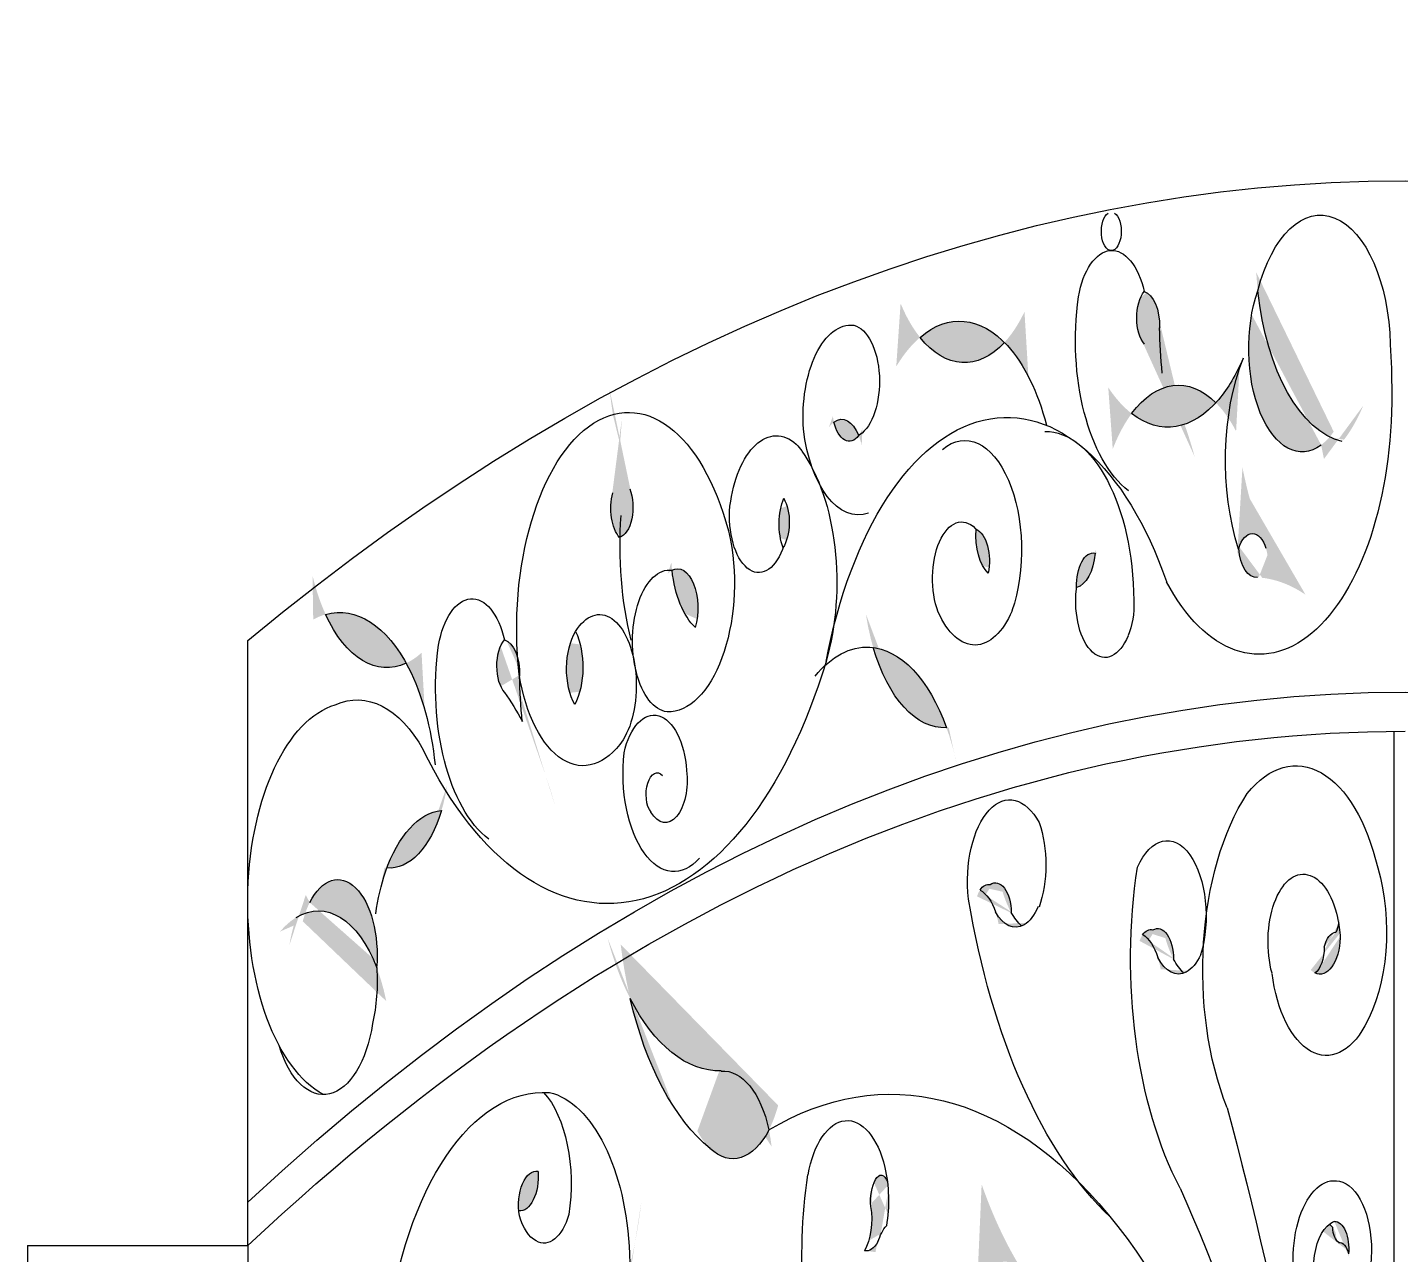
# Model space of a CAD drawing. Extents: x 12262 to 40734, y 30451 to 49613.
# Drawn here: x 37841 to 38876, y 34187 to 35112 of the extents above; entities that cross this region are included whole.
import ezdxf

# ---------------------------------------------------------------- set-up
doc = ezdxf.new("R2010")
doc.units = 0
doc.header["$LTSCALE"] = 0.85
doc.header["$MEASUREMENT"] = 0
doc.layers.get('0').update_dxf_attribs({"linetype": 'CONTINUOUS'})

# ---------------------------------------------------------------- blocks, each defined once
blk = doc.blocks.new('A$C0F9C46A4')
h = blk.add_hatch(color=256)
edge = h.paths.add_edge_path()
edge.add_ellipse((956.3, 3068.4), major_axis=(0, 127.1), ratio=0.517647, start_angle=199.1944, end_angle=212.6585, ccw=False)
edge.add_line((977.9, 2948.4), (973.4, 2970.7))
edge.add_ellipse((1001.1, 3104.6), major_axis=(0, 144.3), ratio=0.517647, start_angle=158.1638, end_angle=172.785)
edge = h.paths.add_edge_path()
edge.add_line((973.4, 2970.7), (975.8, 2958.9))
edge.add_ellipse((961.4, 3031.6), major_axis=(0, 77.8), ratio=0.517647, start_angle=56.003, end_angle=200.8376, ccw=False)
edge.add_ellipse((1001.1, 3104.6), major_axis=(0, 144.3), ratio=0.517647, start_angle=101.7812, end_angle=158.1638)
h = blk.add_hatch(color=256)
edge = h.paths.add_edge_path()
edge.add_ellipse((703, 2910.9), major_axis=(0, 141.4), ratio=0.517647, start_angle=332.4363, end_angle=383.9834, ccw=False)
edge.add_ellipse((706.7, 3140.2), major_axis=(0, 119.2), ratio=0.517647, start_angle=147.162, end_angle=209.2576, ccw=False)
h = blk.add_hatch(color=256)
edge = h.paths.add_edge_path()
edge.add_ellipse((973.8, 3057.2), major_axis=(0, 231.9), ratio=0.517647, start_angle=92.4443, end_angle=100.9872, ccw=False)
edge.add_ellipse((840.5, 3049), major_axis=(0, 25.8), ratio=0.517647, start_angle=266.2634, end_angle=352.1337)
edge.add_ellipse((848.6, 3054.9), major_axis=(0, 23.1), ratio=0.517647, start_angle=31.5734, end_angle=149.6082)
edge.add_ellipse((763.9, 2830.3), major_axis=(0, 254.9), ratio=0.517647, start_angle=315.7985, end_angle=323.4308, ccw=False)
h = blk.add_hatch(color=256)
edge = h.paths.add_edge_path()
edge.add_ellipse((860.2, 3113.8), major_axis=(0, 141.4), ratio=0.517647, start_angle=158.0244, end_angle=209.5716, ccw=False)
edge.add_ellipse((868.1, 2884.8), major_axis=(0, 119.2), ratio=0.517647, start_angle=332.7502, end_angle=394.8458, ccw=False)
h = blk.add_hatch(color=256)
edge = h.paths.add_edge_path()
edge.add_ellipse((329, 3004.1), major_axis=(0, 231.9), ratio=0.517647, start_angle=249.5048, end_angle=258.0477, ccw=False)
edge.add_ellipse((453.4, 2911.3), major_axis=(0, 25.8), ratio=0.517647, start_angle=63.3239, end_angle=149.1942)
edge.add_ellipse((444.7, 2912), major_axis=(0, 23.1), ratio=0.517647, start_angle=188.6339, end_angle=306.6687)
edge.add_ellipse((568, 3055.1), major_axis=(0, 254.9), ratio=0.517647, start_angle=112.859, end_angle=120.4913, ccw=False)
h = blk.add_hatch(color=256)
edge = h.paths.add_edge_path()
edge.add_ellipse((619.8, 2986.2), major_axis=(0, 24.4), ratio=0.517647, start_angle=114.2308, end_angle=214.278, ccw=False)
edge.add_ellipse((614.1, 2946.9), major_axis=(0, 31.4), ratio=0.517647, start_angle=307.7316, end_angle=380.7773, ccw=False)
h = blk.add_hatch(color=256)
edge = h.paths.add_edge_path()
edge.add_ellipse((924.1, 2627.3), major_axis=(0, 231.9), ratio=0.517647, start_angle=-10.3369, end_angle=-1.7941)
edge.add_ellipse((926.8, 2884.8), major_axis=(0, 25.8), ratio=0.517647, start_angle=98.5165, end_angle=184.3868, ccw=False)
edge.add_ellipse((923.9, 2869.1), major_axis=(0, 23.1), ratio=0.517647, start_angle=301.0421, end_angle=419.0769, ccw=False)
edge.add_ellipse((1039.2, 3035.2), major_axis=(0, 254.9), ratio=0.517647, start_angle=127.2194, end_angle=134.8517)
h = blk.add_hatch(color=256)
edge = h.paths.add_edge_path()
edge.add_ellipse((562, 2900.5), major_axis=(0, 24.4), ratio=0.517647, start_angle=218.4123, end_angle=318.4595, ccw=False)
edge.add_ellipse((583.2, 2899.4), major_axis=(0, 31.4), ratio=0.517647, start_angle=51.913, end_angle=124.9588, ccw=False)
h = blk.add_hatch(color=256)
edge = h.paths.add_edge_path()
edge.add_ellipse((712.9, 2871.5), major_axis=(0, 24.4), ratio=0.517647, start_angle=247.9346, end_angle=347.9818, ccw=False)
edge.add_ellipse((731.6, 2890.7), major_axis=(0, 31.4), ratio=0.517647, start_angle=81.4353, end_angle=154.481, ccw=False)
h = blk.add_hatch(color=256)
edge = h.paths.add_edge_path()
edge.add_ellipse((803.9, 2853.1), major_axis=(0, 24.4), ratio=0.517647, start_angle=-6.4276, end_angle=93.6197, ccw=False)
edge.add_ellipse((789.3, 2882.7), major_axis=(0, 31.4), ratio=0.517647, start_angle=187.0732, end_angle=260.1189, ccw=False)
h = blk.add_hatch(color=256)
edge = h.paths.add_edge_path()
edge.add_ellipse((517.5, 2877.2), major_axis=(0, 61.8), ratio=0.517647, start_angle=101.917, end_angle=154.4327, ccw=False)
edge.add_ellipse((490.4, 2836.1), major_axis=(0, 29.5), ratio=0.517647, start_angle=240.1716, end_angle=376.1781, ccw=False)
h = blk.add_hatch(color=256)
edge = h.paths.add_edge_path()
edge.add_ellipse((235.5, 2691.3), major_axis=(0, 141.4), ratio=0.517647, start_angle=316.7954, end_angle=368.3426, ccw=False)
edge.add_ellipse((271.1, 2910.2), major_axis=(0, 119.2), ratio=0.517647, start_angle=131.5212, end_angle=193.6168, ccw=False)
h = blk.add_hatch(color=256)
edge = h.paths.add_edge_path()
edge.add_ellipse((633.1, 2665.1), major_axis=(0, 141.4), ratio=0.517647, start_angle=304.7437, end_angle=356.2908, ccw=False)
edge.add_ellipse((691.6, 2864.9), major_axis=(0, 119.2), ratio=0.517647, start_angle=119.4695, end_angle=181.565, ccw=False)
h = blk.add_hatch(color=256)
edge = h.paths.add_edge_path()
edge.add_ellipse((366, 2792.3), major_axis=(0, 23.1), ratio=0.517647, start_angle=31.5734, end_angle=149.6082, ccw=False)
edge.add_ellipse((357.9, 2786.4), major_axis=(0, 25.8), ratio=0.517647, start_angle=266.2634, end_angle=352.1337, ccw=False)
edge.add_ellipse((491.1, 2794.6), major_axis=(0, 231.9), ratio=0.517647, start_angle=92.4443, end_angle=100.9872)
edge.add_ellipse((281.3, 2567.7), major_axis=(0, 254.9), ratio=0.517647, start_angle=-44.2015, end_angle=-36.5692)
h = blk.add_hatch(color=256)
edge = h.paths.add_edge_path()
edge.add_ellipse((425.4, 2790.2), major_axis=(0, 36.3), ratio=0.517647, start_angle=39.4464, end_angle=138.0361, ccw=False)
edge.add_ellipse((398.6, 2791.3), major_axis=(0, 39.3), ratio=0.517647, start_angle=224.2602, end_angle=313.2223, ccw=False)
h = blk.add_hatch(color=256)
edge = h.paths.add_edge_path()
edge.add_ellipse((314.9, 2579.4), major_axis=(0, 104), ratio=0.517647, start_angle=362.8236, end_angle=414.3708, ccw=False)
edge.add_ellipse((273.1, 2727.6), major_axis=(0, 87.7), ratio=0.517647, start_angle=177.5494, end_angle=239.645, ccw=False)
h = blk.add_hatch(color=256)
edge = h.paths.add_edge_path()
edge.add_ellipse((243.5, 2552.4), major_axis=(0, 93.5), ratio=0.517647, start_angle=403.9936, end_angle=417.4577, ccw=False)
edge.add_line((209.9, 2619.6), (216.4, 2607.5))
edge.add_ellipse((219.3, 2501.5), major_axis=(0, 106.2), ratio=0.517647, start_angle=2.963, end_angle=17.5842)
edge = h.paths.add_edge_path()
edge.add_line((216.4, 2607.5), (213, 2613.9))
edge.add_ellipse((234.1, 2573.9), major_axis=(0, 57.3), ratio=0.517647, start_angle=260.8023, end_angle=405.6368, ccw=False)
edge.add_ellipse((219.3, 2501.5), major_axis=(0, 106.2), ratio=0.517647, start_angle=-53.4196, end_angle=2.963)
h = blk.add_hatch(color=256)
edge = h.paths.add_edge_path()
edge.add_ellipse((724.9, 2607.3), major_axis=(0, 20.3), ratio=0.517647, start_angle=353.1263, end_angle=397.7506, ccw=False)
edge.add_ellipse((730.1, 2605.7), major_axis=(0, 23.1), ratio=0.517647, start_angle=271.7919, end_angle=379.3711, ccw=False)
edge.add_ellipse((764.3, 2654.1), major_axis=(0, 64.2), ratio=0.517647, start_angle=138.0295, end_angle=154.2704)
edge.add_ellipse((745.2, 2638.2), major_axis=(0, 42.9), ratio=0.517647, start_angle=137.0486, end_angle=192.0343, ccw=False)
edge.add_ellipse((712.8, 2584.7), major_axis=(0, 40.2), ratio=0.517647, start_angle=-56.5875, end_angle=-15.8735)
h = blk.add_hatch(color=256)
edge = h.paths.add_edge_path()
edge.add_ellipse((987.1, 2572.6), major_axis=(0, 18.9), ratio=0.517647, start_angle=360.998, end_angle=426.1867, ccw=False)
edge.add_ellipse((976.2, 2607.4), major_axis=(0, 26.2), ratio=0.517647, start_angle=232.4821, end_angle=250.1071)
edge.add_ellipse((962.6, 2581.7), major_axis=(0, 53.5), ratio=0.517647, start_angle=276.1187, end_angle=288.3586, ccw=False)
edge.add_ellipse((974.9, 2589.3), major_axis=(0, 29.5), ratio=0.517647, start_angle=165.1261, end_angle=266.3483, ccw=False)
edge.add_ellipse((967.4, 2580.2), major_axis=(0, 20.7), ratio=0.517647, start_angle=199.3387, end_angle=270)
h = blk.add_hatch(color=256)
edge = h.paths.add_edge_path()
edge.add_ellipse((847.3, 2573.2), major_axis=(0, 20.3), ratio=0.517647, start_angle=351.3344, end_angle=395.9587, ccw=False)
edge.add_ellipse((852.5, 2571.2), major_axis=(0, 23.1), ratio=0.517647, start_angle=270, end_angle=377.5792, ccw=False)
edge.add_ellipse((887.5, 2617.6), major_axis=(0, 64.2), ratio=0.517647, start_angle=136.2376, end_angle=152.4785)
edge.add_ellipse((868.2, 2602.9), major_axis=(0, 42.9), ratio=0.517647, start_angle=135.2567, end_angle=190.2424, ccw=False)
edge.add_ellipse((834.9, 2551.4), major_axis=(0, 40.2), ratio=0.517647, start_angle=-58.3794, end_angle=-17.6654)
h = blk.add_hatch(color=256)
edge = h.paths.add_edge_path()
edge.add_ellipse((522.3, 2670.7), major_axis=(0, 183.8), ratio=0.517647, start_angle=134.6022, end_angle=180.5493)
edge.add_ellipse((524.7, 2414.6), major_axis=(0, 72.3), ratio=0.517647, start_angle=292.6835, end_angle=362.353, ccw=False)
edge.add_ellipse((532, 2495.1), major_axis=(0, 74.4), ratio=0.517647, start_angle=153.4772, end_angle=225.0705, ccw=False)
edge.add_ellipse((558.9, 2632.6), major_axis=(0, 221.1), ratio=0.517647, start_angle=114.2923, end_angle=157.3851, ccw=False)
h = blk.add_hatch(color=256)
edge = h.paths.add_edge_path()
edge.add_ellipse((371.6, 2407.9), major_axis=(0, 26.5), ratio=0.517647, start_angle=175.8055, end_angle=277.1975, ccw=False)
edge.add_ellipse((383.9, 2385.4), major_axis=(0, 26), ratio=0.517647, start_angle=-5.5429, end_angle=98.5458, ccw=False)
h = blk.add_hatch(color=256)
edge = h.paths.add_edge_path()
edge.add_ellipse((647.9, 2388.2), major_axis=(0, 23.2), ratio=0.517647, start_angle=43.6598, end_angle=98.4571, ccw=False)
edge.add_ellipse((643.8, 2397.3), major_axis=(0, 11.1), ratio=0.517647, start_angle=303.0783, end_angle=406.397, ccw=False)
edge.add_ellipse((618.3, 2389.3), major_axis=(0, 60.2), ratio=0.517647, start_angle=251.5181, end_angle=283.5086, ccw=False)
edge.add_ellipse((657.1, 2339.6), major_axis=(0, 35.4), ratio=0.517647, start_angle=30.1191, end_angle=58.4713)
edge.add_ellipse((632.5, 2376), major_axis=(0, 24.8), ratio=0.517647, start_angle=174.4662, end_angle=223.9709, ccw=False)
edge.add_ellipse((620.6, 2374.9), major_axis=(0, 31.3), ratio=0.517647, start_angle=221.2005, end_angle=288.4322)
h = blk.add_hatch(color=256)
edge = h.paths.add_edge_path()
edge.add_ellipse((737.3, 2293.4), major_axis=(0, 49.7), ratio=0.517647, start_angle=315.8629, end_angle=396.5573, ccw=False)
edge.add_ellipse((852.4, 2575.7), major_axis=(0, 310), ratio=0.517647, start_angle=142.7199, end_angle=158.2011)
edge.add_ellipse((771, 1989.3), major_axis=(0, 301.5), ratio=0.517647, start_angle=351.9864, end_angle=367.8958)
edge.add_ellipse((743.1, 2336.1), major_axis=(0, 49.7), ratio=0.517647, start_angle=113.9706, end_angle=194.665, ccw=False)
edge.add_ellipse((716.1, 2327), major_axis=(0, 13), ratio=0.517647, start_angle=211.2447, end_angle=299.2831)
h = blk.add_hatch(color=256)
edge = h.paths.add_edge_path()
edge.add_ellipse((385.7, 2339.1), major_axis=(0, 132.5), ratio=0.517647, start_angle=221.3677, end_angle=270, ccw=False)
edge.add_ellipse((393.7, 2293.4), major_axis=(0, 89.9), ratio=0.517647, start_angle=167.4669, end_angle=233.2769, ccw=False)
edge.add_ellipse((329, 2450.1), major_axis=(0, 266.3), ratio=0.517647, start_angle=203.3533, end_angle=245.3523)
h = blk.add_hatch(color=256)
edge = h.paths.add_edge_path()
edge.add_ellipse((991.3, 2370.1), major_axis=(0, 13.2), ratio=0.517647, start_angle=95.2382, end_angle=160.4268, ccw=False)
edge.add_ellipse((979.3, 2353.6), major_axis=(0, 18.3), ratio=0.517647, start_angle=-33.2778, end_angle=-15.6528)
edge.add_ellipse((989.3, 2336.7), major_axis=(0, 37.5), ratio=0.517647, start_angle=370.3588, end_angle=382.5987, ccw=False)
edge.add_ellipse((985.9, 2352.8), major_axis=(0, 20.7), ratio=0.517647, start_angle=259.3662, end_angle=360.5884, ccw=False)
edge.add_ellipse((989.6, 2343.2), major_axis=(0, 14.5), ratio=0.517647, start_angle=-66.4212, end_angle=4.2401)
at = {"linetype": 'Continuous', "ltscale": 1.5}
for p, q in [((166.3, 2355.3), (166.3, 2811.6)), ((0, 2355.3), (166.3, 2355.3)), ((0, 2355.3), (0, 0)), ((166.3, 2355.3), (166.3, 0))]:
    blk.add_line(p, q, dxfattribs=at)
blk.add_line((1030.7, 2743.1), (1030.7, 0))
at = {"linetype": 'Continuous', "ltscale": 1.5, "extrusion": (0, 0, -1)}
for major_axis, start_param, end_param in [((0, 4274.7), -0.405473, 0.405473), ((0, 3889.1), -0.448437, 0.448437)]:
    blk.add_ellipse((1039.1, -1116.5), major_axis=major_axis, ratio=0.517647, start_param=start_param, end_param=end_param, dxfattribs=at)
at = {"extrusion": (0, 0, -1)}
for centre, major_axis, start_param, end_param in [((975.3, 3030.6), (0, 101.6), -1.117777, 1.529129), ((817.5, 3120), (0, 14.5), 0.311139, 5.972047), ((817.9, 3054.2), (0, 51.4), -1.246914, 1.162827), ((853.7, 3038), (0, 122.2), 3.517339, 4.98216), ((848.6, 3054.9), (0, 23.1), 3.67203, 5.732126), ((840.5, 3049), (0, 25.8), 0.137293, 1.636012), ((961.4, 3031.6), (0, 77.8), 2.777909, 5.305748), ((1001.1, 3104.6), (0, 144.3), 3.267518, 4.506768), ((703, 2910.9), (0, 141.4), -0.41859, 0.516086), ((621, 2979.7), (0, 69.6), 4.585231, 6.347194), ((620.6, 3006.9), (0, 42.6), 0.1261, 2.815022), ((973.8, 3057.2), (0, 231.9), 4.520627, 4.669728), ((706.7, 3140.2), (0, 119.2), 2.630951, 3.714723), ((888.6, 3001.3), (0, 271.2), 1.446881, 1.58187), ((703, 2910.9), (0, 141.4), 0.516086, 1.109145), ((860.2, 3113.8), (0, 141.4), 2.256551, 2.590464), ((969.6, 2947.4), (0, 127.5), 4.158084, 5.363478), ((868.1, 2884.8), (0, 119.2), -0.608174, 0.475599), ((453.4, 2820.5), (0, 163), 4.4976, 7.432348), ((860.2, 3113.8), (0, 141.4), 2.590464, 3.525139), ((928.9, 2994.5), (0, 193.4), 1.551007, 3.913159), ((738.7, 2699.4), (0, 280.4), -1.220801, 0.978736), ((614.1, 2946.9), (0, 31.4), -0.362632, 0.912256), ((619.8, 2986.2), (0, 24.4), 2.543328, 4.289482), ((564.9, 2896.3), (0, 69.6), -1.332695, 0.429269), ((627, 2988.9), (0, 82.6), 2.966232, 4.492345), ((620.6, 3006.9), (0, 42.6), 2.815022, 2.848085), ((707, 2879.7), (0, 82.6), -0.404233, 2.158774), ((767.6, 2840), (0, 129.2), -0.003815, 1.558709), ((558.6, 2888), (0, 82.6), 0.522155, 0.636771), ((547.5, 2855.3), (0, 121.6), 0.618369, 2.084297), ((453.4, 2911.3), (0, 25.8), 3.679255, 5.177975), ((444.7, 2912), (0, 23.1), 0.930807, 2.990903), ((551.6, 2905.3), (0, 42.6), 2.199478, 4.888399), ((583.2, 2899.4), (0, 31.4), 4.102243, 5.377132), ((562, 2900.5), (0, 24.4), 0.725018, 2.471172), ((531.2, 2882.9), (0, 162.8), 4.259542, 4.853106), ((704.7, 2858.3), (0, 42.6), 4.075715, 6.764636), ((731.6, 2890.7), (0, 31.4), 3.586982, 4.861871), ((704.7, 2858.3), (0, 42.6), 0.481451, 0.514514), ((712.9, 2871.5), (0, 24.4), 0.209757, 1.955911), ((923.9, 2869.1), (0, 23.1), -1.031086, 1.02901), ((482.8, 2855), (0, 97.4), 1.233558, 3.148312), ((551.6, 2905.3), (0, 42.6), 2.166415, 2.199478), ((926.8, 2884.8), (0, 25.8), 3.065028, 4.563747), ((803.9, 2853.1), (0, 24.4), 4.649214, 6.395368), ((789.3, 2882.7), (0, 31.4), 1.743254, 3.018143), ((484.1, 2811.1), (0, 53.5), 3.20269, 6.354962), ((490.4, 2836.1), (0, 29.5), -0.28236, 2.091399), ((517.5, 2877.2), (0, 61.8), 3.587827, 4.504397), ((812.7, 2841.3), (0, 42.6), 2.231986, 4.920908), ((812.7, 2841.3), (0, 42.6), -1.362277, -1.329214), ((235.5, 2691.3), (0, 141.4), -0.145606, 0.789069), ((335.3, 2791.6), (0, 51.4), -1.246914, 1.162827), ((815, 2839), (0, 37.8), 1.502771, 2.253252), ((271.1, 2910.2), (0, 119.2), 2.903935, 3.987707), ((431.5, 2777.6), (0, 53.5), -0.708199, 2.444072), ((714.6, 2877.7), (0, 69.6), 2.25166, 4.013624), ((425.4, 2790.2), (0, 36.3), 3.874001, 5.594716), ((398.6, 2791.3), (0, 39.3), 0.816425, 2.369107), ((371.1, 2775.4), (0, 122.2), 3.517339, 4.98216), ((366, 2792.3), (0, 23.1), 3.67203, 5.732126), ((357.9, 2786.4), (0, 25.8), 0.137293, 1.636012), ((633.1, 2665.1), (0, 141.4), -0.56333, 0.02973), ((633.1, 2665.1), (0, 141.4), 0.02973, 0.964405), ((691.6, 2864.9), (0, 119.2), 3.114278, 4.19805), ((235.5, 2691.3), (0, 141.4), 0.789069, 1.382129), ((437.6, 2982), (0, 368.9), 2.100715, 3.956955), ((419.1, 2814.5), (0, 97.4), 2.49845, 4.413204), ((491.1, 2794.6), (0, 231.9), 4.520627, 4.669728), ((248.7, 2624.4), (0, 142.3), -0.226909, 0.743634), ((281.3, 2567.7), (0, 254.9), 0.638253, 0.771461), ((244.1, 2614.2), (0, 150.6), 3.412886, 6.129901), ((472.6, 2707.6), (0, 47.7), -1.156861, 1.445944), ((1039.1, -1116.5), (0, 3859.6), -0.452126, 0), ((487.6, 2711.5), (0, 74.2), 2.614976, 4.920771), ((475, 2695.5), (0, 16.2), 3.731037, 6.786793), ((481.1, 2706), (0, 31.8), 1.33057, 3.859076), ((956.8, 2586.7), (0, 130.4), -0.575257, 1.149457), ((740.9, 2629.9), (0, 61.5), 4.493349, 7.050533), ((974, 2563), (0, 169.1), 4.051785, 5.619026), ((314.9, 2579.4), (0, 104), -0.983957, -0.049281), ((273.1, 2727.6), (0, 87.7), 2.100591, 3.184364), ((738.8, 2642.4), (0, 56.6), 0.974533, 2.172252), ((859.6, 2603.7), (0, 56.8), -0.864454, 2.108956), ((234.1, 2573.9), (0, 57.3), -0.796512, 1.731327), ((314.9, 2579.4), (0, 104), -1.317869, -0.983957), ((958.3, 2571.5), (0, 243.9), 3.923671, 4.999991), ((962.1, 2584.3), (0, 51), 4.227968, 6.411616), ((962.6, 2581.7), (0, 53.5), 0.105905, 1.167749), ((975.7, 2592), (0, 95.5), 1.043095, 2.411023), ((724.9, 2607.3), (0, 20.3), -0.658873, 0.119969), ((712.8, 2584.7), (0, 40.2), 0.277044, 0.987639), ((730.1, 2605.7), (0, 23.1), -0.338089, 1.539522), ((219.3, 2501.5), (0, 106.2), -0.306902, 0.932347), ((909.3, 2739.3), (0, 404.3), 3.59911, 4.40396), ((745.2, 2638.2), (0, 42.9), 2.258919, 2.844968), ((745.2, 2638.2), (0, 42.9), 2.844968, 3.891236), ((764.3, 2654.1), (0, 64.2), 3.590659, 3.874116), ((962.6, 2581.7), (0, 53.5), 1.167749, 1.464005), ((847.3, 2573.2), (0, 20.3), -0.627598, 0.151243), ((834.9, 2551.4), (0, 40.2), 0.308319, 1.018913), ((852.5, 2571.2), (0, 23.1), -0.306815, 1.570796), ((987.1, 2572.6), (0, 18.9), -1.155176, -0.017419), ((976.2, 2607.4), (0, 26.2), 1.917993, 2.225607), ((974.9, 2589.3), (0, 29.5), 1.634531, 3.401191), ((967.4, 2580.2), (0, 20.7), 1.556893, 2.804069), ((868.2, 2602.9), (0, 42.9), 2.876242, 3.92251), ((887.5, 2617.6), (0, 64.2), 3.621933, 3.90539), ((868.2, 2602.9), (0, 42.9), 2.290193, 2.876242), ((221.8, 2554.8), (0, 81.1), 1.448298, 1.978858), ((979.7, 2580.1), (0, 81.5), 2.385144, 4.469593), ((558.9, 2632.6), (0, 221.1), 3.536298, 4.288409), ((522.3, 2670.7), (0, 183.8), 3.132005, 3.933934), ((223.2, 2543.9), (0, 74.8), 1.858577, 4.183546), ((524.7, 2414.6), (0, 72.3), -0.041068, 1.173751), ((651.1, 1870), (0, 599.4), -0.30036, 1.416112), ((389.3, 2237.1), (0, 233.7), 3.558082, 6.319421), ((369.1, 2401.9), (0, 79.2), 0.515807, 1.868642), ((385.7, 2339.1), (0, 132.5), 0.116678, 1.49612), ((-42.2, 1511.2), (0, 2060.5), 1.092716, 1.58744), ((618.3, 2389.3), (0, 60.2), -1.245424, 1.144299), ((532, 2495.1), (0, 74.4), 2.352599, 3.604504), ((618.3, 2389.3), (0, 60.2), 1.144299, 1.893366), ((383.9, 2385.4), (0, 26), 4.413521, 6.379927), ((371.6, 2407.9), (0, 26.5), 1.445176, 3.214801), ((693.9, 2348.3), (0, 212), 3.194448, 5.000864), ((647.9, 2388.2), (0, 23.2), 4.564784, 5.521178), ((643.8, 2397.3), (0, 11.1), -0.809781, 0.993472), ((985.6, 2344.3), (0, 59.9), 4.154531, 6.408787), ((986.8, 2352.1), (0, 52), 0.101291, 3.081981), ((387.7, 1589.9), (0, 1232.7), 0.855403, 1.634657), ((620.6, 2374.9), (0, 31.3), 1.249094, 2.422508), ((389.5, 2398.3), (0, 41.2), 3.422114, 4.18951), ((389.5, 2398.3), (0, 41.2), 2.068212, 3.422114), ((989.3, 2336.7), (0, 37.5), -0.477051, -0.180795), ((985.9, 2352.8), (0, 20.7), -0.010269, 1.75639), ((657.1, 2339.6), (0, 35.4), -1.020516, -0.525678), ((989.3, 2336.7), (0, 37.5), -1.538896, -0.477051), ((979.3, 2353.6), (0, 18.3), 0.273193, 0.580807), ((991.3, 2370.1), (0, 13.2), 3.483209, 4.620965), ((632.5, 2376), (0, 24.8), 2.374155, 3.238175), ((989.6, 2343.2), (0, 14.5), -0.087908, 1.159269), ((385.7, 2339.1), (0, 132.5), 1.49612, 1.570796)]:
    blk.add_ellipse(centre, major_axis=major_axis, ratio=0.517647, start_param=start_param, end_param=end_param, dxfattribs=at)

msp = doc.modelspace()

# ---------------------------------------------------------------- block references
msp.add_blockref('A$C0F9C46A4', (37840.7, 31838.2))

doc.saveas('drawing.dxf')
